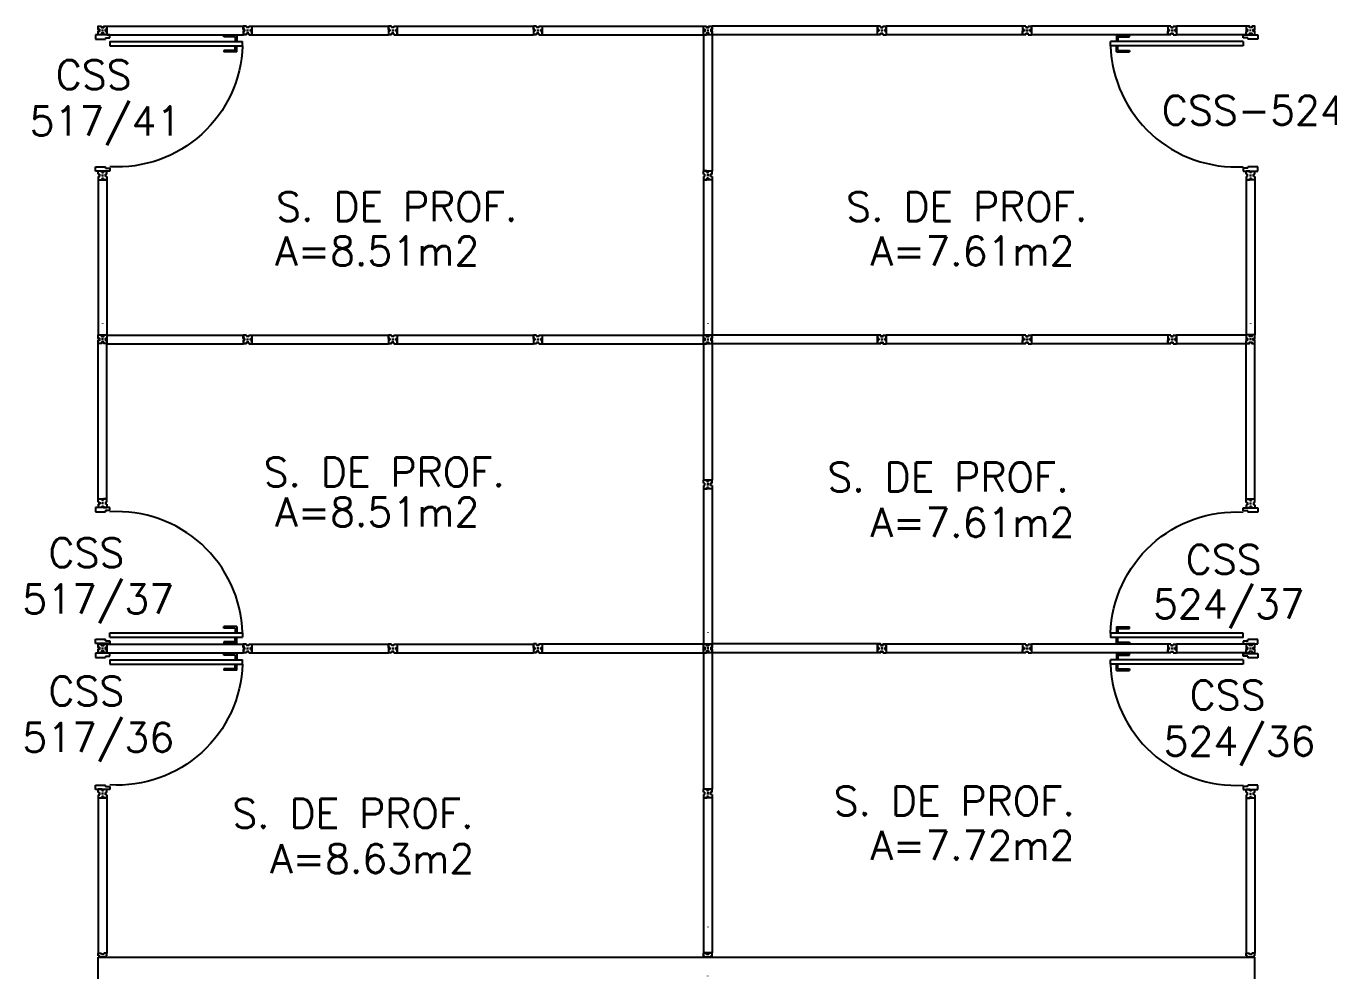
# Model space of a CAD drawing. Extents: x 0 to 244, y -71 to 76.
# Drawn here: x 47.57 to 56.55, y -19.81 to -13.26 of the extents above; entities that cross this region are included whole.
import ezdxf
from ezdxf.enums import TextEntityAlignment as Align

# ---------------------------------------------------------------- set-up
doc = ezdxf.new("R2010")
doc.units = 0
doc.header["$LTSCALE"] = 0.01
doc.header["$MEASUREMENT"] = 0
doc.layers.get('0').update_dxf_attribs({"linetype": 'CONTINUOUS'})
for name, color, linetype in [('ALV', 2, 'CONTINUOUS'), ('DIV', 2, 'CONTINUOUS'), ('TEXTO', 2, 'CONTINUOUS'), ('TEXTO-ENDEREÇO', 2, 'CONTINUOUS'), ('ÁREA', 2, 'CONTINUOUS')]:
    doc.layers.add(name, color=color, linetype=linetype)
doc.layers.get('0').freeze()
doc.styles.add('UNB-100', font='simplex.shx', dxfattribs={"height": 0.2})
doc.styles.add('UNB-100-1', font='simplex.shx', dxfattribs={"height": 0.2})

# ---------------------------------------------------------------- blocks, each defined once
blk = doc.blocks.new('DIVMT-SSN')
for p, q in [((-0.03, 0.008), (-0.03, 0.03)), ((-0.006, 0.03), (-0.03, 0.03)), ((-0.03, 0.008), (-0.02, 0.008)), ((-0.02, -0.008), (-0.02, 0.008)), ((-0.006, 0.0205), (-0.006, 0.03)), ((0.006, 0.0205), (-0.006, 0.0205)), ((-0.0051, 0), (0.0051, 0)), ((0.0051, 0), (-0.0051, 0)), ((0, 0.0051), (0, -0.0051)), ((0, -0.0051), (0, 0.0051)), ((0.006, 0.03), (0.03, 0.03)), ((0.006, 0.0205), (0.006, 0.03)), ((0.03, 0.008), (0.02, 0.008)), ((0.02, -0.008), (0.02, 0.008)), ((0.03, 0.008), (0.03, 0.03)), ((-0.03, -0.008), (-0.03, -0.03)), ((-0.03, -0.008), (-0.02, -0.008)), ((-0.03, -0.03), (-0.03, -0.97)), ((-0.03, -0.03), (-0.009, -0.03)), ((0.03, -0.03), (-0.03, -0.03)), ((-0.03, -0.03), (-0.006, -0.03)), ((-0.009, -0.03), (-0.027, -0.03)), ((-0.006, -0.0205), (-0.006, -0.03)), ((-0.006, -0.0205), (0.006, -0.0205)), ((-0.006, -0.0205), (-0.006, -0.03)), ((0.006, -0.0205), (-0.006, -0.0205)), ((0.005, -0.03), (-0.005, -0.03)), ((0.006, -0.0205), (0.006, -0.03)), ((0.006, -0.0205), (0.006, -0.03)), ((0.03, -0.03), (0.006, -0.03)), ((0.03, -0.008), (0.02, -0.008)), ((0.03, -0.008), (0.03, -0.03)), ((0.03, -0.03), (0.03, -0.97)), ((0.03, -0.97), (-0.03, -0.97)), ((-0.006, -0.9795), (-0.006, -0.97)), ((-0.006, -0.9795), (0.006, -0.9795)), ((0.005, -0.97), (-0.005, -0.97)), ((0.006, -0.9795), (0.006, -0.97)), ((0.0064, -1.0006), (-0.0062, -1.0006)), ((0, -0.9936), (0, -1.0073)), ((0, -1.0196), (0, -1.0208))]:
    blk.add_line(p, q)
blk = doc.blocks.new('PDV2D-SSN')
at = {"color": 2}
for p, q in [((-0.1485, 0.9247), (-0.1084, 0.9247)), ((-0.1485, 0.9247), (-0.1485, 0.8347)), ((-0.1385, 0.9147), (-0.1084, 0.9147)), ((-0.1385, 0.9147), (-0.1385, 0.8347)), ((-0.1063, 0.0505), (-0.1063, 0.9647)), ((-0.0763, 0.0505), (-0.0763, 0.9647)), ((-0.0338, 0.9247), (-0.0739, 0.9247)), ((-0.0438, 0.9147), (-0.0739, 0.9147)), ((-0.0438, 0.9147), (-0.0438, 0.8347)), ((-0.0338, 0.9247), (-0.0338, 0.8347)), ((-0.0438, 0.8347), (-0.034, 0.8347)), ((-0.0763, 0.0505), (-0.1063, 0.0505))]:
    blk.add_line(p, q, dxfattribs=at)
for p, q in [((-0.1063, 0.9647), (-0.0763, 0.9647)), ((-0.1385, 0.8347), (-0.1483, 0.8347)), ((-0.9502, 0.05), (-0.9702, 0.05)), ((-0.9702, 0.05), (-0.9702, 0.0347)), ((-0.9702, 0.035), (-0.9702, -0.035)), ((-0.9502, 0.0199), (-0.9502, 0.05)), ((-0.9502, 0.0199), (-0.9402, 0.0199)), ((-0.9402, -0.05), (-0.9402, 0.0199)), ((-0.051, 0.0199), (-0.061, 0.0199)), ((-0.061, -0.05), (-0.061, 0.0199)), ((-0.051, 0.05), (-0.031, 0.05)), ((-0.051, 0.0199), (-0.051, 0.05)), ((-0.031, 0.05), (-0.031, -0.05)), ((-0.9702, -0.035), (-0.9702, -0.05)), ((-0.9702, -0.05), (-0.9402, -0.05)), ((-0.031, -0.05), (-0.061, -0.05))]:
    blk.add_line(p, q)
at = {"color": 1}
blk.add_arc((-0.0763, 0.1001), 0.8651, 91.98804, 183.32145, dxfattribs=at)
blk = doc.blocks.new('MTT-SSN')
for p, q in [((-0.0051, 0), (0.0051, 0)), ((0, -0.0051), (0, 0.0051))]:
    blk.add_line(p, q)
blk.add_lwpolyline([(-0.008, 0.03), (-0.008, 0.02), (0.008, 0.02), (0.008, 0.03), (0.03, 0.03), (0.03, 0.006), (0.0205, 0.006), (0.0205, -0.006), (0.03, -0.006), (0.03, -0.03), (0.008, -0.03), (0.008, -0.02), (-0.008, -0.02), (-0.008, -0.03), (-0.03, -0.03), (-0.03, -0.006), (-0.0185, -0.006), (-0.0185, 0.006), (-0.03, 0.006), (-0.03, 0.03)], close=True)
blk = doc.blocks.new('DIV-SSN')
for p, q in [((-0.0051, 0), (0.0051, 0)), ((0, 0.0051), (0, -0.0051)), ((-0.03, -0.03), (-0.03, -0.97)), ((0.03, -0.03), (-0.03, -0.03)), ((-0.03, -0.03), (-0.009, -0.03)), ((-0.009, -0.03), (-0.027, -0.03)), ((-0.006, -0.0205), (0.006, -0.0205)), ((-0.006, -0.0205), (-0.006, -0.03)), ((-0.005, -0.0215), (0.005, -0.0215)), ((-0.005, -0.0215), (-0.005, -0.029)), ((0.005, -0.029), (-0.005, -0.029)), ((0.005, -0.03), (-0.005, -0.03)), ((0.005, -0.0215), (0.005, -0.029)), ((0.006, -0.0205), (0.006, -0.03)), ((0.03, -0.03), (0.03, -0.97)), ((0.03, -0.97), (-0.03, -0.97)), ((-0.006, -0.9795), (-0.006, -0.97)), ((-0.006, -0.9795), (0.006, -0.9795)), ((0.005, -0.97), (-0.005, -0.97)), ((0.006, -0.9795), (0.006, -0.97)), ((0.0072, -0.9994), (-0.0066, -0.9994)), ((0, -0.9914), (0, -1.0058))]:
    blk.add_line(p, q)
blk = doc.blocks.new('MTINI-SSN')
for p, q in [((-0.03, 0.008), (-0.03, 0.028)), ((-0.03, 0.028), (-0.008, 0.028)), ((-0.03, 0.008), (-0.02, 0.008)), ((-0.02, 0), (-0.02, 0.008)), ((-0.0009, 0), (-0.02, 0)), ((-0.008, 0.0185), (-0.008, 0.028)), ((0.008, 0.0185), (-0.008, 0.0185)), ((0.0051, 0), (-0.0051, 0)), ((0.02, 0), (-0.0009, 0)), ((0, -0.0051), (0, 0.0051)), ((0.008, 0.0185), (0.008, 0.028)), ((0.03, 0.028), (0.008, 0.028)), ((0.03, 0.008), (0.02, 0.008)), ((0.02, 0), (0.02, 0.008)), ((0.03, 0.008), (0.03, 0.028))]:
    blk.add_line(p, q)

msp = doc.modelspace()

# ---------------------------------------------------------------- linework, layer by layer
at = {"layer": 'ALV'}
for p, q in [((48.0723, -19.6775), (56.0436, -19.6775)), ((48.0723, -19.8275), (48.0723, -19.6775)), ((56.0436, -19.8275), (56.0436, -19.6775))]:
    msp.add_line(p, q, dxfattribs=at)
at = {"layer": 'DIV'}
for p, q in [((51.0716, -13.2807), (51.0716, -13.2567)), ((51.0936, -13.2567), (51.0716, -13.2567)), ((51.0811, -13.2807), (51.0716, -13.2807)), ((51.0811, -13.2807), (51.0811, -13.2927)), ((51.0936, -13.2567), (51.0936, -13.2667)), ((51.1096, -13.2667), (51.0936, -13.2667)), ((51.0965, -13.2867), (51.1067, -13.2867)), ((51.1067, -13.2867), (51.0965, -13.2867)), ((51.1016, -13.2918), (51.1016, -13.2816)), ((51.1016, -13.2816), (51.1016, -13.2918)), ((51.1096, -13.2567), (51.1316, -13.2567)), ((51.1096, -13.2567), (51.1096, -13.2667)), ((51.1221, -13.2807), (51.1316, -13.2807)), ((51.1221, -13.2927), (51.1221, -13.2807)), ((51.1221, -13.2807), (51.1316, -13.2807)), ((51.1221, -13.2807), (51.1221, -13.2927)), ((51.1316, -13.2567), (51.1316, -13.3167)), ((51.1316, -13.2567), (51.1316, -13.2807)), ((51.1316, -13.2567), (52.2419, -13.2567)), ((51.1316, -13.2817), (51.1316, -13.2917)), ((52.2419, -13.2567), (52.2419, -13.3167)), ((52.2514, -13.2807), (52.2419, -13.2807)), ((52.2419, -13.2817), (52.2419, -13.2917)), ((52.2514, -13.2927), (52.2514, -13.2807)), ((52.2534, -13.2867), (52.2522, -13.2867)), ((52.2656, -13.2867), (52.2793, -13.2867)), ((52.2794, -13.2867), (52.2657, -13.2867)), ((52.2724, -13.2931), (52.2724, -13.2805)), ((52.2726, -13.2804), (52.2726, -13.2929)), ((52.2916, -13.2867), (52.2927, -13.2867)), ((52.2935, -13.2807), (52.2935, -13.2927)), ((52.2935, -13.2807), (52.303, -13.2807)), ((52.303, -13.3167), (52.303, -13.2567)), ((53.4423, -13.2567), (52.303, -13.2567)), ((52.303, -13.2917), (52.303, -13.2817)), ((53.4643, -13.2567), (53.4423, -13.2567)), ((53.4423, -13.2567), (53.4423, -13.2777)), ((53.4423, -13.3167), (53.4423, -13.2567)), ((53.4423, -13.2567), (53.4423, -13.2807)), ((53.4423, -13.2777), (53.4423, -13.2597)), ((53.4518, -13.2807), (53.4423, -13.2807)), ((53.4518, -13.2807), (53.4423, -13.2807)), ((53.4423, -13.2917), (53.4423, -13.2817)), ((53.4518, -13.2807), (53.4518, -13.2927)), ((53.4518, -13.2927), (53.4518, -13.2807)), ((53.4643, -13.2567), (53.4643, -13.2667)), ((53.4643, -13.2667), (53.4803, -13.2667)), ((53.4774, -13.2867), (53.4672, -13.2867)), ((53.4672, -13.2867), (53.4774, -13.2867)), ((53.4723, -13.2816), (53.4723, -13.2918)), ((53.4723, -13.2918), (53.4723, -13.2816)), ((53.4803, -13.2567), (53.5023, -13.2567)), ((53.4803, -13.2567), (53.4803, -13.2667)), ((53.4928, -13.2807), (53.5023, -13.2807)), ((53.4928, -13.2927), (53.4928, -13.2807)), ((53.5023, -13.2807), (53.5023, -13.2567)), ((55.4809, -13.2867), (55.4665, -13.2867)), ((55.4729, -13.2796), (55.4729, -13.2933)), ((55.4928, -13.2807), (55.5023, -13.2807)), ((55.4928, -13.2927), (55.4928, -13.2807)), ((55.9836, -13.2567), (55.5023, -13.2567)), ((55.5023, -13.2567), (55.5023, -13.3167)), ((55.5023, -13.2817), (55.5023, -13.2917)), ((55.9836, -13.2567), (55.9836, -13.3167)), ((55.9931, -13.2807), (55.9836, -13.2807)), ((55.9836, -13.2817), (55.9836, -13.2917)), ((55.9921, -13.2817), (55.9846, -13.2817)), ((55.9846, -13.2817), (55.9846, -13.2917)), ((55.9921, -13.2917), (55.9921, -13.2817)), ((55.9931, -13.2927), (55.9931, -13.2807)), ((56.0187, -13.2867), (56.0085, -13.2867)), ((56.0136, -13.2918), (56.0136, -13.2816)), ((51.0716, -13.2927), (51.0716, -13.3167)), ((51.0811, -13.2927), (51.0716, -13.2927)), ((51.0936, -13.3167), (51.0716, -13.3167)), ((51.0936, -13.3167), (51.0936, -13.3067)), ((51.1096, -13.3067), (51.0936, -13.3067)), ((51.1096, -13.3167), (51.1096, -13.3067)), ((51.1096, -13.3167), (51.1316, -13.3167)), ((51.1221, -13.2927), (51.1316, -13.2927)), ((51.1221, -13.2927), (51.1316, -13.2927)), ((51.1316, -13.3167), (51.1316, -13.2927)), ((51.1316, -13.3167), (51.1316, -13.2957)), ((51.1316, -13.2957), (51.1316, -13.3137)), ((51.1316, -13.3167), (52.2419, -13.3167)), ((52.2514, -13.2927), (52.2419, -13.2927)), ((52.2935, -13.2927), (52.303, -13.2927)), ((53.4423, -13.3167), (52.303, -13.3167)), ((53.4518, -13.2927), (53.4423, -13.2927)), ((53.4423, -13.3167), (53.4423, -13.2927)), ((53.4518, -13.2927), (53.4423, -13.2927)), ((53.4643, -13.3167), (53.4423, -13.3167)), ((53.4643, -13.3167), (53.4643, -13.3067)), ((53.4643, -13.3067), (53.4803, -13.3067)), ((53.4803, -13.3167), (53.4803, -13.3067)), ((53.4803, -13.3167), (53.5023, -13.3167)), ((53.4928, -13.2927), (53.5023, -13.2927)), ((53.5023, -13.2927), (53.5023, -13.3167)), ((55.4928, -13.2927), (55.5023, -13.2927)), ((55.9836, -13.3167), (55.5023, -13.3167)), ((55.9931, -13.2927), (55.9836, -13.2927)), ((55.9836, -13.2957), (55.9836, -13.3137)), ((55.9836, -13.3167), (55.9836, -13.2957)), ((55.9921, -13.2917), (55.9846, -13.2917)), ((48.0722, -14.2785), (48.0722, -14.2565)), ((48.0962, -14.2565), (48.0722, -14.2565)), ((48.0962, -14.266), (48.0962, -14.2565)), ((48.0962, -14.266), (48.1082, -14.266)), ((48.1082, -14.266), (48.1082, -14.2565)), ((48.1082, -14.2565), (48.1322, -14.2565)), ((48.1322, -14.2785), (48.1322, -14.2565)), ((52.2424, -14.2781), (52.2424, -14.2561)), ((52.2664, -14.2561), (52.2424, -14.2561)), ((52.2664, -14.2656), (52.2664, -14.2561)), ((52.2784, -14.2656), (52.2664, -14.2656)), ((52.2784, -14.2561), (52.3024, -14.2561)), ((52.2784, -14.2656), (52.2784, -14.2561)), ((52.3024, -14.2781), (52.3024, -14.2561)), ((55.9836, -14.2785), (55.9836, -14.2565)), ((56.0076, -14.2565), (55.9836, -14.2565)), ((56.0076, -14.266), (56.0076, -14.2565)), ((56.0196, -14.266), (56.0076, -14.266)), ((56.0196, -14.2565), (56.0436, -14.2565)), ((56.0196, -14.266), (56.0196, -14.2565)), ((56.0436, -14.2785), (56.0436, -14.2565)), ((48.0722, -14.2785), (48.0822, -14.2785)), ((48.0722, -14.2945), (48.0822, -14.2945)), ((48.0722, -14.2945), (48.0722, -14.3165)), ((48.0722, -14.3165), (48.0962, -14.3165)), ((48.0722, -14.3165), (48.1322, -14.3165)), ((48.0722, -14.3165), (48.0722, -15.3859)), ((48.0822, -14.2945), (48.0822, -14.2785)), ((48.0962, -14.307), (48.1082, -14.307)), ((48.0962, -14.307), (48.0962, -14.3165)), ((48.1082, -14.307), (48.0962, -14.307)), ((48.0962, -14.307), (48.0962, -14.3165)), ((48.0971, -14.2865), (48.1073, -14.2865)), ((48.1073, -14.2865), (48.0971, -14.2865)), ((48.0972, -14.3165), (48.1072, -14.3165)), ((48.1022, -14.2916), (48.1022, -14.2814)), ((48.1022, -14.2814), (48.1022, -14.2916)), ((48.1082, -14.307), (48.1082, -14.3165)), ((48.1082, -14.307), (48.1082, -14.3165)), ((48.1322, -14.3165), (48.1082, -14.3165)), ((48.1112, -14.3165), (48.1292, -14.3165)), ((48.1322, -14.3165), (48.1112, -14.3165)), ((48.1222, -14.2945), (48.1222, -14.2785)), ((48.1322, -14.2785), (48.1222, -14.2785)), ((48.1322, -14.2945), (48.1222, -14.2945)), ((48.1322, -14.2945), (48.1322, -14.3165)), ((48.1322, -14.3165), (48.1322, -15.3859)), ((52.2424, -14.2781), (52.2524, -14.2781)), ((52.2424, -14.2941), (52.2424, -14.3161)), ((52.2424, -14.2941), (52.2524, -14.2941)), ((52.2424, -14.3161), (52.2634, -14.3161)), ((52.3024, -14.3161), (52.2424, -14.3161)), ((52.2424, -14.3161), (52.2664, -14.3161)), ((52.2424, -14.3161), (52.2424, -15.3874)), ((52.2634, -14.3161), (52.2454, -14.3161)), ((52.2524, -14.2941), (52.2524, -14.2781)), ((52.2664, -14.3066), (52.2664, -14.3161)), ((52.2664, -14.3066), (52.2784, -14.3066)), ((52.2664, -14.3066), (52.2664, -14.3161)), ((52.2784, -14.3066), (52.2664, -14.3066)), ((52.2673, -14.2861), (52.2775, -14.2861)), ((52.2775, -14.2861), (52.2673, -14.2861)), ((52.2774, -14.3161), (52.2674, -14.3161)), ((52.2724, -14.281), (52.2724, -14.2912)), ((52.2724, -14.2912), (52.2724, -14.281)), ((52.2784, -14.3066), (52.2784, -14.3161)), ((52.2784, -14.3066), (52.2784, -14.3161)), ((52.3024, -14.3161), (52.2784, -14.3161)), ((52.3024, -14.2781), (52.2924, -14.2781)), ((52.2924, -14.2941), (52.2924, -14.2781)), ((52.3024, -14.2941), (52.2924, -14.2941)), ((52.3024, -14.2941), (52.3024, -14.3161)), ((52.3024, -14.3161), (52.3024, -15.3874)), ((55.9836, -14.2785), (55.9936, -14.2785)), ((55.9836, -14.2945), (55.9836, -14.3165)), ((55.9836, -14.2945), (55.9936, -14.2945)), ((55.9836, -14.3165), (56.0046, -14.3165)), ((56.0436, -14.3165), (55.9836, -14.3165)), ((55.9836, -14.3165), (56.0076, -14.3165)), ((55.9836, -14.3165), (55.9836, -15.3859)), ((56.0046, -14.3165), (55.9866, -14.3165)), ((55.9936, -14.2945), (55.9936, -14.2785)), ((56.0076, -14.307), (56.0076, -14.3165)), ((56.0076, -14.307), (56.0196, -14.307)), ((56.0076, -14.307), (56.0076, -14.3165)), ((56.0196, -14.307), (56.0076, -14.307)), ((56.0085, -14.2865), (56.0187, -14.2865)), ((56.0187, -14.2865), (56.0085, -14.2865)), ((56.0186, -14.3165), (56.0086, -14.3165)), ((56.0136, -14.2814), (56.0136, -14.2916)), ((56.0136, -14.2916), (56.0136, -14.2814)), ((56.0196, -14.307), (56.0196, -14.3165)), ((56.0196, -14.307), (56.0196, -14.3165)), ((56.0436, -14.3165), (56.0196, -14.3165)), ((56.0436, -14.2785), (56.0336, -14.2785)), ((56.0336, -14.2945), (56.0336, -14.2785)), ((56.0436, -14.2945), (56.0336, -14.2945)), ((56.0436, -14.2945), (56.0436, -14.3165)), ((56.0436, -14.3165), (56.0436, -15.3859)), ((48.1022, -15.3062), (48.1022, -15.3073)), ((52.2724, -15.3058), (52.2724, -15.3069)), ((56.0136, -15.3062), (56.0136, -15.3073)), ((48.0722, -15.3859), (48.1322, -15.3859)), ((48.0959, -15.4166), (48.1085, -15.4166)), ((48.0959, -15.4169), (48.1085, -15.4169)), ((48.0962, -15.3954), (48.0962, -15.3859)), ((48.1082, -15.3954), (48.0962, -15.3954)), ((48.0972, -15.3859), (48.1072, -15.3859)), ((48.1022, -15.4095), (48.1022, -15.4233)), ((48.1022, -15.424), (48.1022, -15.4102)), ((48.1082, -15.3954), (48.1082, -15.3859)), ((51.0716, -15.412), (51.0716, -15.388)), ((51.0936, -15.388), (51.0716, -15.388)), ((51.0811, -15.412), (51.0716, -15.412)), ((51.0716, -15.424), (51.0716, -15.448)), ((51.0811, -15.424), (51.0716, -15.424)), ((51.0811, -15.412), (51.0811, -15.424)), ((51.0936, -15.388), (51.0936, -15.398)), ((51.1096, -15.398), (51.0936, -15.398)), ((51.0936, -15.448), (51.0936, -15.438)), ((51.1096, -15.438), (51.0936, -15.438)), ((51.0965, -15.418), (51.1067, -15.418)), ((51.1067, -15.418), (51.0965, -15.418)), ((51.1016, -15.4231), (51.1016, -15.4129)), ((51.1016, -15.4129), (51.1016, -15.4231)), ((51.1096, -15.388), (51.1316, -15.388)), ((51.1096, -15.388), (51.1096, -15.398)), ((51.1096, -15.448), (51.1096, -15.438)), ((51.1221, -15.412), (51.1316, -15.412)), ((51.1221, -15.424), (51.1221, -15.412)), ((51.1221, -15.412), (51.1316, -15.412)), ((51.1221, -15.412), (51.1221, -15.424)), ((51.1221, -15.424), (51.1316, -15.424)), ((51.1221, -15.424), (51.1316, -15.424)), ((51.1316, -15.388), (51.1316, -15.448)), ((51.1316, -15.388), (51.1316, -15.412)), ((51.1316, -15.388), (52.2419, -15.388)), ((51.1316, -15.413), (51.1316, -15.423)), ((51.1316, -15.448), (51.1316, -15.424)), ((51.1316, -15.448), (51.1316, -15.427)), ((51.1316, -15.427), (51.1316, -15.445)), ((52.2419, -15.388), (52.2419, -15.448)), ((52.2419, -15.388), (52.2419, -15.448)), ((52.2514, -15.412), (52.2419, -15.412)), ((52.2514, -15.412), (52.2419, -15.412)), ((52.2419, -15.413), (52.2419, -15.423)), ((52.2419, -15.413), (52.2419, -15.423)), ((52.2514, -15.424), (52.2419, -15.424)), ((52.2514, -15.424), (52.2419, -15.424)), ((52.3024, -15.3874), (52.2424, -15.3874)), ((52.2514, -15.424), (52.2514, -15.412)), ((52.2514, -15.424), (52.2514, -15.412)), ((52.2534, -15.418), (52.2522, -15.418)), ((52.2534, -15.418), (52.2522, -15.418)), ((52.2656, -15.418), (52.2793, -15.418)), ((52.2656, -15.418), (52.2793, -15.418)), ((52.2794, -15.418), (52.2657, -15.418)), ((52.2794, -15.418), (52.2657, -15.418)), ((52.2787, -15.4181), (52.2662, -15.4181)), ((52.2664, -15.3969), (52.2664, -15.3874)), ((52.2664, -15.3969), (52.2784, -15.3969)), ((52.2774, -15.3874), (52.2674, -15.3874)), ((52.2724, -15.411), (52.2724, -15.4248)), ((52.2724, -15.4244), (52.2724, -15.4118)), ((52.2724, -15.4244), (52.2724, -15.4118)), ((52.2726, -15.4117), (52.2726, -15.4242)), ((52.2726, -15.4117), (52.2726, -15.4242)), ((52.2784, -15.3969), (52.2784, -15.3874)), ((52.2916, -15.418), (52.2927, -15.418)), ((52.2916, -15.418), (52.2927, -15.418)), ((52.2935, -15.412), (52.303, -15.412)), ((52.2935, -15.412), (52.2935, -15.424)), ((52.2935, -15.412), (52.303, -15.412)), ((52.2935, -15.412), (52.2935, -15.424)), ((52.2935, -15.424), (52.303, -15.424)), ((52.2935, -15.424), (52.303, -15.424)), ((53.4423, -15.388), (52.303, -15.388)), ((52.303, -15.448), (52.303, -15.388)), ((52.303, -15.448), (52.303, -15.388)), ((52.303, -15.423), (52.303, -15.413)), ((52.303, -15.423), (52.303, -15.413)), ((53.4643, -15.388), (53.4423, -15.388)), ((53.4423, -15.388), (53.4423, -15.409)), ((53.4423, -15.448), (53.4423, -15.388)), ((53.4423, -15.388), (53.4423, -15.412)), ((53.4423, -15.409), (53.4423, -15.391)), ((53.4518, -15.412), (53.4423, -15.412)), ((53.4518, -15.412), (53.4423, -15.412)), ((53.4423, -15.423), (53.4423, -15.413)), ((53.4518, -15.424), (53.4423, -15.424)), ((53.4423, -15.448), (53.4423, -15.424)), ((53.4518, -15.424), (53.4423, -15.424)), ((53.4649, -15.3875), (53.4429, -15.3875)), ((53.4429, -15.3875), (53.4429, -15.4475)), ((53.4429, -15.3875), (53.4429, -15.4115)), ((53.4524, -15.4115), (53.4429, -15.4115)), ((53.4524, -15.4115), (53.4429, -15.4115)), ((53.4429, -15.4125), (53.4429, -15.4225)), ((53.4524, -15.4235), (53.4429, -15.4235)), ((53.4429, -15.4475), (53.4429, -15.4235)), ((53.4524, -15.4235), (53.4429, -15.4235)), ((53.4429, -15.4475), (53.4429, -15.4265)), ((53.4429, -15.4265), (53.4429, -15.4445)), ((53.4518, -15.412), (53.4518, -15.424)), ((53.4518, -15.424), (53.4518, -15.412)), ((53.4524, -15.4235), (53.4524, -15.4115)), ((53.4524, -15.4115), (53.4524, -15.4235)), ((53.4643, -15.388), (53.4643, -15.398)), ((53.4643, -15.398), (53.4803, -15.398)), ((53.4643, -15.448), (53.4643, -15.438)), ((53.4643, -15.438), (53.4803, -15.438)), ((53.4649, -15.3875), (53.4649, -15.3975)), ((53.4649, -15.3975), (53.4809, -15.3975)), ((53.4649, -15.4375), (53.4809, -15.4375)), ((53.4649, -15.4475), (53.4649, -15.4375)), ((53.4774, -15.418), (53.4672, -15.418)), ((53.4672, -15.418), (53.4774, -15.418)), ((53.478, -15.4175), (53.4678, -15.4175)), ((53.4678, -15.4175), (53.478, -15.4175)), ((53.4723, -15.4129), (53.4723, -15.4231)), ((53.4723, -15.4231), (53.4723, -15.4129)), ((53.4729, -15.4226), (53.4729, -15.4124)), ((53.4729, -15.4124), (53.4729, -15.4226)), ((53.4803, -15.388), (53.5023, -15.388)), ((53.4803, -15.388), (53.4803, -15.398)), ((53.4803, -15.448), (53.4803, -15.438)), ((53.4809, -15.3875), (53.5029, -15.3875)), ((53.4809, -15.3875), (53.4809, -15.3975)), ((53.4809, -15.4475), (53.4809, -15.4375)), ((53.4928, -15.412), (53.5023, -15.412)), ((53.4928, -15.424), (53.4928, -15.412)), ((53.4928, -15.424), (53.5023, -15.424)), ((53.4934, -15.4115), (53.5029, -15.4115)), ((53.4934, -15.4115), (53.4934, -15.4235)), ((53.4934, -15.4235), (53.5029, -15.4235)), ((53.5023, -15.412), (53.5023, -15.388)), ((53.5023, -15.424), (53.5023, -15.448)), ((53.5029, -15.4115), (53.5029, -15.3875)), ((53.5029, -15.4235), (53.5029, -15.4475)), ((55.4809, -15.4175), (55.4665, -15.4175)), ((55.4729, -15.4103), (55.4729, -15.424)), ((55.4928, -15.4115), (55.5023, -15.4115)), ((55.4928, -15.4235), (55.4928, -15.4115)), ((55.4928, -15.4235), (55.5023, -15.4235)), ((55.9836, -15.3875), (55.5023, -15.3875)), ((55.5023, -15.3875), (55.5023, -15.4475)), ((55.5023, -15.4125), (55.5023, -15.4225)), ((56.0436, -15.3859), (55.9836, -15.3859)), ((55.9836, -15.3875), (55.9836, -15.4475)), ((55.9931, -15.4115), (55.9836, -15.4115)), ((55.9836, -15.4125), (55.9836, -15.4225)), ((55.9931, -15.4235), (55.9836, -15.4235)), ((55.9836, -15.4265), (55.9836, -15.4445)), ((55.9836, -15.4475), (55.9836, -15.4265)), ((55.9921, -15.4125), (55.9846, -15.4125)), ((55.9846, -15.4125), (55.9846, -15.4225)), ((55.9921, -15.4225), (55.9846, -15.4225)), ((55.9921, -15.4225), (55.9921, -15.4125)), ((55.9931, -15.4235), (55.9931, -15.4115)), ((56.02, -15.4166), (56.0074, -15.4166)), ((56.02, -15.4169), (56.0074, -15.4169)), ((56.0076, -15.3954), (56.0076, -15.3859)), ((56.0076, -15.3954), (56.0196, -15.3954)), ((56.0187, -15.4175), (56.0085, -15.4175)), ((56.0186, -15.3859), (56.0086, -15.3859)), ((56.0136, -15.4095), (56.0136, -15.4233)), ((56.0136, -15.424), (56.0136, -15.4102)), ((56.0136, -15.4226), (56.0136, -15.4124)), ((56.0196, -15.3954), (56.0196, -15.3859)), ((48.0722, -16.5169), (48.0722, -15.4475)), ((48.1322, -16.5169), (48.1322, -15.4475)), ((51.0936, -15.448), (51.0716, -15.448)), ((51.1096, -15.448), (51.1316, -15.448)), ((51.1316, -15.448), (52.2419, -15.448)), ((53.4423, -15.448), (52.303, -15.448)), ((53.4643, -15.448), (53.4423, -15.448)), ((53.4649, -15.4475), (53.4429, -15.4475)), ((53.4803, -15.448), (53.5023, -15.448)), ((53.4809, -15.4475), (53.5029, -15.4475)), ((55.9836, -15.4475), (55.5023, -15.4475)), ((55.9836, -16.5194), (55.9836, -15.45)), ((56.0436, -16.5194), (56.0436, -15.45)), ((52.2424, -16.4094), (52.2424, -16.3874)), ((52.2664, -16.3874), (52.2424, -16.3874)), ((52.2424, -16.4094), (52.2524, -16.4094)), ((52.2424, -16.4254), (52.2424, -16.4474)), ((52.2424, -16.4254), (52.2524, -16.4254)), ((52.2524, -16.4254), (52.2524, -16.4094)), ((52.2664, -16.3969), (52.2664, -16.3874)), ((52.2784, -16.3969), (52.2664, -16.3969)), ((52.2673, -16.4174), (52.2775, -16.4174)), ((52.2775, -16.4174), (52.2673, -16.4174)), ((52.2724, -16.4123), (52.2724, -16.4225)), ((52.2724, -16.4225), (52.2724, -16.4123)), ((52.2784, -16.3874), (52.3024, -16.3874)), ((52.2784, -16.3969), (52.2784, -16.3874)), ((52.3024, -16.4094), (52.2924, -16.4094)), ((52.2924, -16.4254), (52.2924, -16.4094)), ((52.3024, -16.4254), (52.2924, -16.4254)), ((52.3024, -16.4094), (52.3024, -16.3874)), ((52.3024, -16.4254), (52.3024, -16.4474)), ((48.0722, -16.5169), (48.1322, -16.5169)), ((48.0722, -16.5389), (48.0722, -16.5169)), ((48.0722, -16.5169), (48.0962, -16.5169)), ((48.0962, -16.5264), (48.0962, -16.5169)), ((48.0962, -16.5264), (48.0962, -16.5169)), ((48.0972, -16.5169), (48.1072, -16.5169)), ((48.1082, -16.5264), (48.1082, -16.5169)), ((48.1322, -16.5169), (48.1082, -16.5169)), ((48.1082, -16.5264), (48.1082, -16.5169)), ((48.1322, -16.5169), (48.1112, -16.5169)), ((48.1112, -16.5169), (48.1292, -16.5169)), ((48.1322, -16.5389), (48.1322, -16.5169)), ((52.2424, -16.4474), (52.2424, -17.5187)), ((52.2424, -16.4474), (52.2634, -16.4474)), ((52.3024, -16.4474), (52.2424, -16.4474)), ((52.2424, -16.4474), (52.2664, -16.4474)), ((52.2634, -16.4474), (52.2454, -16.4474)), ((52.2664, -16.4379), (52.2664, -16.4474)), ((52.2664, -16.4379), (52.2784, -16.4379)), ((52.2664, -16.4379), (52.2664, -16.4474)), ((52.2784, -16.4379), (52.2664, -16.4379)), ((52.2774, -16.4474), (52.2674, -16.4474)), ((52.2784, -16.4379), (52.2784, -16.4474)), ((52.2784, -16.4379), (52.2784, -16.4474)), ((52.3024, -16.4474), (52.2784, -16.4474)), ((52.3024, -16.4474), (52.3024, -17.5187)), ((55.9836, -16.5194), (56.0076, -16.5194)), ((55.9836, -16.5414), (55.9836, -16.5194)), ((56.0436, -16.5194), (55.9836, -16.5194)), ((55.9836, -16.5194), (56.0046, -16.5194)), ((56.0046, -16.5194), (55.9866, -16.5194)), ((56.0076, -16.5289), (56.0076, -16.5194)), ((56.0076, -16.5289), (56.0076, -16.5194)), ((56.0186, -16.5194), (56.0086, -16.5194)), ((56.0196, -16.5289), (56.0196, -16.5194)), ((56.0436, -16.5194), (56.0196, -16.5194)), ((56.0196, -16.5289), (56.0196, -16.5194)), ((56.0436, -16.5414), (56.0436, -16.5194)), ((48.0722, -16.5389), (48.0822, -16.5389)), ((48.0722, -16.5549), (48.0722, -16.5769)), ((48.0722, -16.5549), (48.0822, -16.5549)), ((48.0962, -16.5769), (48.0722, -16.5769)), ((48.0822, -16.5389), (48.0822, -16.5549)), ((48.1082, -16.5264), (48.0962, -16.5264)), ((48.0962, -16.5264), (48.1082, -16.5264)), ((48.0962, -16.5674), (48.0962, -16.5769)), ((48.0962, -16.5674), (48.1082, -16.5674)), ((48.1073, -16.5469), (48.0971, -16.5469)), ((48.0971, -16.5469), (48.1073, -16.5469)), ((48.1022, -16.552), (48.1022, -16.5418)), ((48.1022, -16.5418), (48.1022, -16.552)), ((48.1082, -16.5674), (48.1082, -16.5769)), ((48.1082, -16.5769), (48.1322, -16.5769)), ((48.1222, -16.5389), (48.1222, -16.5549)), ((48.1322, -16.5389), (48.1222, -16.5389)), ((48.1322, -16.5549), (48.1222, -16.5549)), ((48.1322, -16.5549), (48.1322, -16.5769)), ((55.9836, -16.5414), (55.9936, -16.5414)), ((55.9836, -16.5574), (55.9936, -16.5574)), ((55.9836, -16.5574), (55.9836, -16.5794)), ((56.0076, -16.5794), (55.9836, -16.5794)), ((55.9936, -16.5414), (55.9936, -16.5574)), ((56.0196, -16.5289), (56.0076, -16.5289)), ((56.0076, -16.5289), (56.0196, -16.5289)), ((56.0196, -16.5699), (56.0076, -16.5699)), ((56.0076, -16.5699), (56.0076, -16.5794)), ((56.0187, -16.5494), (56.0085, -16.5494)), ((56.0085, -16.5494), (56.0187, -16.5494)), ((56.0136, -16.5443), (56.0136, -16.5545)), ((56.0136, -16.5545), (56.0136, -16.5443)), ((56.0196, -16.5699), (56.0196, -16.5794)), ((56.0196, -16.5794), (56.0436, -16.5794)), ((56.0336, -16.5414), (56.0336, -16.5574)), ((56.0436, -16.5414), (56.0336, -16.5414)), ((56.0436, -16.5574), (56.0336, -16.5574)), ((56.0436, -16.5574), (56.0436, -16.5794)), ((52.2724, -17.4371), (52.2724, -17.4382)), ((48.0722, -17.5176), (48.1322, -17.5176)), ((48.0959, -17.5482), (48.1085, -17.5482)), ((48.0959, -17.5486), (48.1085, -17.5486)), ((48.0962, -17.5271), (48.0962, -17.5176)), ((48.1082, -17.5271), (48.0962, -17.5271)), ((48.0972, -17.5176), (48.1072, -17.5176)), ((48.1022, -17.5412), (48.1022, -17.5549)), ((48.1022, -17.5556), (48.1022, -17.5419)), ((48.1082, -17.5271), (48.1082, -17.5176)), ((51.0716, -17.5418), (51.0716, -17.5178)), ((51.0936, -17.5178), (51.0716, -17.5178)), ((51.0811, -17.5418), (51.0716, -17.5418)), ((51.0716, -17.5538), (51.0716, -17.5778)), ((51.0811, -17.5538), (51.0716, -17.5538)), ((51.0936, -17.5778), (51.0716, -17.5778)), ((51.0811, -17.5418), (51.0811, -17.5538)), ((51.0936, -17.5178), (51.0936, -17.5278)), ((51.1096, -17.5278), (51.0936, -17.5278)), ((51.0936, -17.5778), (51.0936, -17.5678)), ((51.1096, -17.5678), (51.0936, -17.5678)), ((51.0965, -17.5478), (51.1067, -17.5478)), ((51.1067, -17.5478), (51.0965, -17.5478)), ((51.1016, -17.5529), (51.1016, -17.5427)), ((51.1016, -17.5427), (51.1016, -17.5529)), ((51.1096, -17.5178), (51.1316, -17.5178)), ((51.1096, -17.5178), (51.1096, -17.5278)), ((51.1096, -17.5778), (51.1096, -17.5678)), ((51.1096, -17.5778), (51.1316, -17.5778)), ((51.1221, -17.5418), (51.1316, -17.5418)), ((51.1221, -17.5538), (51.1221, -17.5418)), ((51.1221, -17.5418), (51.1316, -17.5418)), ((51.1221, -17.5418), (51.1221, -17.5538)), ((51.1221, -17.5538), (51.1316, -17.5538)), ((51.1221, -17.5538), (51.1316, -17.5538)), ((51.1316, -17.5178), (51.1316, -17.5778)), ((51.1316, -17.5178), (51.1316, -17.5418)), ((51.1316, -17.5178), (52.2419, -17.5178)), ((51.1316, -17.5428), (51.1316, -17.5528)), ((51.1316, -17.5778), (51.1316, -17.5538)), ((51.1316, -17.5778), (51.1316, -17.5568)), ((51.1316, -17.5568), (51.1316, -17.5748)), ((51.1316, -17.5778), (52.2419, -17.5778)), ((52.2419, -17.5178), (52.2419, -17.5778)), ((52.2419, -17.5193), (52.2419, -17.5793)), ((52.2419, -17.5193), (52.2419, -17.5793)), ((52.2514, -17.5418), (52.2419, -17.5418)), ((52.2419, -17.5428), (52.2419, -17.5528)), ((52.2514, -17.5433), (52.2419, -17.5433)), ((52.2514, -17.5433), (52.2419, -17.5433)), ((52.2419, -17.5443), (52.2419, -17.5543)), ((52.2419, -17.5443), (52.2419, -17.5543)), ((52.2514, -17.5538), (52.2419, -17.5538)), ((52.2514, -17.5553), (52.2419, -17.5553)), ((52.2514, -17.5553), (52.2419, -17.5553)), ((52.3024, -17.5187), (52.2424, -17.5187)), ((52.2514, -17.5538), (52.2514, -17.5418)), ((52.2514, -17.5553), (52.2514, -17.5433)), ((52.2514, -17.5553), (52.2514, -17.5433)), ((52.2534, -17.5478), (52.2522, -17.5478)), ((52.2534, -17.5493), (52.2522, -17.5493)), ((52.2534, -17.5493), (52.2522, -17.5493)), ((52.2656, -17.5478), (52.2793, -17.5478)), ((52.2656, -17.5493), (52.2793, -17.5493)), ((52.2656, -17.5493), (52.2793, -17.5493)), ((52.2794, -17.5478), (52.2657, -17.5478)), ((52.2794, -17.5493), (52.2657, -17.5493)), ((52.2794, -17.5493), (52.2657, -17.5493)), ((52.2787, -17.5494), (52.2662, -17.5494)), ((52.2664, -17.5282), (52.2664, -17.5187)), ((52.2664, -17.5282), (52.2784, -17.5282)), ((52.2774, -17.5187), (52.2674, -17.5187)), ((52.2724, -17.5542), (52.2724, -17.5416)), ((52.2724, -17.5423), (52.2724, -17.5561)), ((52.2724, -17.5557), (52.2724, -17.5431)), ((52.2724, -17.5557), (52.2724, -17.5431)), ((52.2726, -17.5414), (52.2726, -17.554)), ((52.2726, -17.543), (52.2726, -17.5555)), ((52.2726, -17.543), (52.2726, -17.5555)), ((52.2784, -17.5282), (52.2784, -17.5187)), ((52.2916, -17.5478), (52.2927, -17.5478)), ((52.2916, -17.5493), (52.2927, -17.5493)), ((52.2916, -17.5493), (52.2927, -17.5493)), ((52.2935, -17.5418), (52.303, -17.5418)), ((52.2935, -17.5418), (52.2935, -17.5538)), ((52.2935, -17.5433), (52.303, -17.5433)), ((52.2935, -17.5433), (52.2935, -17.5553)), ((52.2935, -17.5433), (52.303, -17.5433)), ((52.2935, -17.5433), (52.2935, -17.5553)), ((52.2935, -17.5538), (52.303, -17.5538)), ((52.2935, -17.5553), (52.303, -17.5553)), ((52.2935, -17.5553), (52.303, -17.5553)), ((53.4423, -17.5178), (52.303, -17.5178)), ((52.303, -17.5778), (52.303, -17.5178)), ((52.303, -17.5793), (52.303, -17.5193)), ((52.303, -17.5793), (52.303, -17.5193)), ((52.303, -17.5528), (52.303, -17.5428)), ((52.303, -17.5543), (52.303, -17.5443)), ((52.303, -17.5543), (52.303, -17.5443)), ((53.4423, -17.5778), (52.303, -17.5778)), ((53.4643, -17.5178), (53.4423, -17.5178)), ((53.4423, -17.5178), (53.4423, -17.5388)), ((53.4423, -17.5778), (53.4423, -17.5178)), ((53.4423, -17.5178), (53.4423, -17.5418)), ((53.4423, -17.5388), (53.4423, -17.5208)), ((53.4518, -17.5418), (53.4423, -17.5418)), ((53.4518, -17.5418), (53.4423, -17.5418)), ((53.4423, -17.5528), (53.4423, -17.5428)), ((53.4518, -17.5538), (53.4423, -17.5538)), ((53.4423, -17.5778), (53.4423, -17.5538)), ((53.4518, -17.5538), (53.4423, -17.5538)), ((53.4643, -17.5778), (53.4423, -17.5778)), ((53.4649, -17.5192), (53.4429, -17.5192)), ((53.4429, -17.5192), (53.4429, -17.5432)), ((53.4429, -17.5192), (53.4429, -17.5792)), ((53.4524, -17.5432), (53.4429, -17.5432)), ((53.4524, -17.5432), (53.4429, -17.5432)), ((53.4429, -17.5442), (53.4429, -17.5542)), ((53.4524, -17.5552), (53.4429, -17.5552)), ((53.4429, -17.5792), (53.4429, -17.5552)), ((53.4524, -17.5552), (53.4429, -17.5552)), ((53.4429, -17.5582), (53.4429, -17.5762)), ((53.4429, -17.5792), (53.4429, -17.5582)), ((53.4649, -17.5792), (53.4429, -17.5792)), ((53.4518, -17.5418), (53.4518, -17.5538)), ((53.4518, -17.5538), (53.4518, -17.5418)), ((53.4524, -17.5432), (53.4524, -17.5552)), ((53.4524, -17.5552), (53.4524, -17.5432)), ((53.4643, -17.5178), (53.4643, -17.5278)), ((53.4643, -17.5278), (53.4803, -17.5278)), ((53.4643, -17.5778), (53.4643, -17.5678)), ((53.4643, -17.5678), (53.4803, -17.5678)), ((53.4649, -17.5192), (53.4649, -17.5292)), ((53.4649, -17.5292), (53.4809, -17.5292)), ((53.4649, -17.5792), (53.4649, -17.5692)), ((53.4649, -17.5692), (53.4809, -17.5692)), ((53.4774, -17.5478), (53.4672, -17.5478)), ((53.4672, -17.5478), (53.4774, -17.5478)), ((53.4678, -17.5492), (53.478, -17.5492)), ((53.478, -17.5492), (53.4678, -17.5492)), ((53.4723, -17.5427), (53.4723, -17.5529)), ((53.4723, -17.5529), (53.4723, -17.5427)), ((53.4729, -17.5441), (53.4729, -17.5543)), ((53.4729, -17.5543), (53.4729, -17.5441)), ((53.4803, -17.5178), (53.5023, -17.5178)), ((53.4803, -17.5178), (53.4803, -17.5278)), ((53.4803, -17.5778), (53.4803, -17.5678)), ((53.4803, -17.5778), (53.5023, -17.5778)), ((53.4809, -17.5192), (53.4809, -17.5292)), ((53.4809, -17.5192), (53.5029, -17.5192)), ((53.4809, -17.5792), (53.4809, -17.5692)), ((53.4809, -17.5792), (53.5029, -17.5792)), ((53.4928, -17.5418), (53.5023, -17.5418)), ((53.4928, -17.5538), (53.4928, -17.5418)), ((53.4928, -17.5538), (53.5023, -17.5538)), ((53.4934, -17.5432), (53.4934, -17.5552)), ((53.4934, -17.5432), (53.5029, -17.5432)), ((53.4934, -17.5552), (53.5029, -17.5552)), ((53.5023, -17.5418), (53.5023, -17.5178)), ((53.5023, -17.5538), (53.5023, -17.5778)), ((53.5029, -17.5432), (53.5029, -17.5192)), ((53.5029, -17.5552), (53.5029, -17.5792)), ((55.4809, -17.5492), (55.4665, -17.5492)), ((55.4729, -17.542), (55.4729, -17.5557)), ((55.4928, -17.5432), (55.5023, -17.5432)), ((55.4928, -17.5552), (55.4928, -17.5432)), ((55.4928, -17.5552), (55.5023, -17.5552)), ((55.9836, -17.5192), (55.5023, -17.5192)), ((55.5023, -17.5192), (55.5023, -17.5792)), ((55.5023, -17.5442), (55.5023, -17.5542)), ((55.9836, -17.5792), (55.5023, -17.5792)), ((56.0436, -17.5176), (55.9836, -17.5176)), ((55.9836, -17.5192), (55.9836, -17.5792)), ((55.9931, -17.5432), (55.9836, -17.5432)), ((55.9836, -17.5442), (55.9836, -17.5542)), ((55.9931, -17.5552), (55.9836, -17.5552)), ((55.9836, -17.5582), (55.9836, -17.5762)), ((55.9836, -17.5792), (55.9836, -17.5582)), ((55.9921, -17.5442), (55.9846, -17.5442)), ((55.9846, -17.5442), (55.9846, -17.5542)), ((55.9921, -17.5542), (55.9846, -17.5542)), ((55.9921, -17.5542), (55.9921, -17.5442)), ((55.9931, -17.5552), (55.9931, -17.5432)), ((56.02, -17.5482), (56.0074, -17.5482)), ((56.02, -17.5486), (56.0074, -17.5486)), ((56.0076, -17.5271), (56.0076, -17.5176)), ((56.0076, -17.5271), (56.0196, -17.5271)), ((56.0187, -17.5492), (56.0085, -17.5492)), ((56.0186, -17.5176), (56.0086, -17.5176)), ((56.0136, -17.5412), (56.0136, -17.5549)), ((56.0136, -17.5556), (56.0136, -17.5419)), ((56.0136, -17.5543), (56.0136, -17.5441)), ((56.0196, -17.5271), (56.0196, -17.5176)), ((48.0962, -18.5197), (48.0722, -18.5197)), ((48.0722, -18.5417), (48.0722, -18.5197)), ((48.0722, -18.5417), (48.0822, -18.5417)), ((48.0722, -18.5577), (48.0722, -18.5797)), ((48.0722, -18.5577), (48.0822, -18.5577)), ((48.0722, -18.5797), (48.1322, -18.5797)), ((48.0722, -18.5797), (48.0962, -18.5797)), ((48.0722, -18.5797), (48.0722, -19.6491)), ((48.0822, -18.5577), (48.0822, -18.5417)), ((48.0962, -18.5292), (48.0962, -18.5197)), ((48.0962, -18.5292), (48.1082, -18.5292)), ((48.0962, -18.5702), (48.0962, -18.5797)), ((48.1082, -18.5702), (48.0962, -18.5702)), ((48.0962, -18.5702), (48.0962, -18.5797)), ((48.0962, -18.5702), (48.1082, -18.5702)), ((48.1073, -18.5497), (48.0971, -18.5497)), ((48.0971, -18.5497), (48.1073, -18.5497)), ((48.0972, -18.5797), (48.1072, -18.5797)), ((48.1022, -18.5446), (48.1022, -18.5548)), ((48.1022, -18.5548), (48.1022, -18.5446)), ((48.1082, -18.5197), (48.1322, -18.5197)), ((48.1082, -18.5292), (48.1082, -18.5197)), ((48.1082, -18.5702), (48.1082, -18.5797)), ((48.1082, -18.5702), (48.1082, -18.5797)), ((48.1322, -18.5797), (48.1082, -18.5797)), ((48.1322, -18.5797), (48.1112, -18.5797)), ((48.1112, -18.5797), (48.1292, -18.5797)), ((48.1322, -18.5417), (48.1222, -18.5417)), ((48.1222, -18.5577), (48.1222, -18.5417)), ((48.1322, -18.5577), (48.1222, -18.5577)), ((48.1322, -18.5417), (48.1322, -18.5197)), ((48.1322, -18.5577), (48.1322, -18.5797)), ((48.1322, -18.5797), (48.1322, -19.6491)), ((52.2424, -18.5407), (52.2424, -18.5187)), ((52.2664, -18.5187), (52.2424, -18.5187)), ((52.2424, -18.5407), (52.2524, -18.5407)), ((52.2424, -18.5567), (52.2424, -18.5787)), ((52.2424, -18.5567), (52.2524, -18.5567)), ((52.2424, -18.5787), (52.2634, -18.5787)), ((52.3024, -18.5787), (52.2424, -18.5787)), ((52.2424, -18.5787), (52.2664, -18.5787)), ((52.2424, -18.5787), (52.2424, -19.647)), ((52.2634, -18.5787), (52.2454, -18.5787)), ((52.2524, -18.5567), (52.2524, -18.5407)), ((52.2664, -18.5282), (52.2664, -18.5187)), ((52.2784, -18.5282), (52.2664, -18.5282)), ((52.2664, -18.5692), (52.2664, -18.5787)), ((52.2664, -18.5692), (52.2784, -18.5692)), ((52.2664, -18.5692), (52.2664, -18.5787)), ((52.2784, -18.5692), (52.2664, -18.5692)), ((52.2673, -18.5487), (52.2775, -18.5487)), ((52.2775, -18.5487), (52.2673, -18.5487)), ((52.2774, -18.5787), (52.2674, -18.5787)), ((52.2724, -18.5436), (52.2724, -18.5538)), ((52.2724, -18.5538), (52.2724, -18.5436)), ((52.2784, -18.5187), (52.3024, -18.5187)), ((52.2784, -18.5282), (52.2784, -18.5187)), ((52.2784, -18.5692), (52.2784, -18.5787)), ((52.2784, -18.5692), (52.2784, -18.5787)), ((52.3024, -18.5787), (52.2784, -18.5787)), ((52.3024, -18.5407), (52.2924, -18.5407)), ((52.2924, -18.5567), (52.2924, -18.5407)), ((52.3024, -18.5567), (52.2924, -18.5567)), ((52.3024, -18.5407), (52.3024, -18.5187)), ((52.3024, -18.5567), (52.3024, -18.5787)), ((52.3024, -18.5787), (52.3024, -19.647)), ((55.9836, -18.5429), (55.9836, -18.5209)), ((56.0076, -18.5209), (55.9836, -18.5209)), ((55.9836, -18.5429), (55.9936, -18.5429)), ((55.9836, -18.5589), (55.9836, -18.5809)), ((55.9836, -18.5589), (55.9936, -18.5589)), ((55.9836, -18.5809), (56.0046, -18.5809)), ((56.0436, -18.5809), (55.9836, -18.5809)), ((55.9836, -18.5809), (56.0076, -18.5809)), ((55.9836, -18.5809), (55.9836, -19.6503)), ((56.0046, -18.5809), (55.9866, -18.5809)), ((55.9936, -18.5589), (55.9936, -18.5429)), ((56.0076, -18.5304), (56.0076, -18.5209)), ((56.0196, -18.5304), (56.0076, -18.5304)), ((56.0076, -18.5714), (56.0076, -18.5809)), ((56.0076, -18.5714), (56.0196, -18.5714)), ((56.0076, -18.5714), (56.0076, -18.5809)), ((56.0196, -18.5714), (56.0076, -18.5714)), ((56.0085, -18.5509), (56.0187, -18.5509)), ((56.0187, -18.5509), (56.0085, -18.5509)), ((56.0186, -18.5809), (56.0086, -18.5809)), ((56.0136, -18.5458), (56.0136, -18.556)), ((56.0136, -18.556), (56.0136, -18.5458)), ((56.0196, -18.5209), (56.0436, -18.5209)), ((56.0196, -18.5304), (56.0196, -18.5209)), ((56.0196, -18.5714), (56.0196, -18.5809)), ((56.0196, -18.5714), (56.0196, -18.5809)), ((56.0436, -18.5809), (56.0196, -18.5809)), ((56.0436, -18.5429), (56.0336, -18.5429)), ((56.0336, -18.5589), (56.0336, -18.5429)), ((56.0436, -18.5589), (56.0336, -18.5589)), ((56.0436, -18.5429), (56.0436, -18.5209)), ((56.0436, -18.5589), (56.0436, -18.5809)), ((56.0436, -18.5809), (56.0436, -19.6503)), ((52.2724, -19.4685), (52.2724, -19.4697)), ((52.3024, -19.647), (52.2424, -19.647)), ((52.2664, -19.6565), (52.2664, -19.647)), ((52.2664, -19.6565), (52.2784, -19.6565)), ((52.2774, -19.647), (52.2674, -19.647)), ((52.2784, -19.6565), (52.2784, -19.647)), ((52.2656, -19.6776), (52.2793, -19.6776)), ((52.2794, -19.6776), (52.2657, -19.6776)), ((52.2787, -19.6777), (52.2662, -19.6777)), ((52.2724, -19.684), (52.2724, -19.6714)), ((52.2726, -19.6713), (52.2726, -19.6838)), ((52.2916, -19.6776), (52.2927, -19.6776)), ((52.2726, -19.8079), (52.2726, -19.8067))]:
    msp.add_line(p, q, dxfattribs=at)

# ---------------------------------------------------------------- block references
for name, p in [('MTT-SSN', (48.1022, -13.2867)), ('MTT-SSN', (52.2724, -13.2867)), ('DIV-SSN', (52.2724, -13.2867)), ('MTT-SSN', (48.1022, -15.4169)), ('MTT-SSN', (52.2724, -15.418)), ('MTT-SSN', (52.2724, -15.418)), ('DIV-SSN', (52.2724, -15.418)), ('MTT-SSN', (48.1022, -17.5486)), ('MTT-SSN', (52.2724, -17.5478)), ('MTT-SSN', (52.2724, -17.5493)), ('MTT-SSN', (52.2724, -17.5493)), ('DIV-SSN', (52.2724, -17.5493)), ('MTINI-SSN', (48.1022, -19.6771)), ('MTINI-SSN', (52.2726, -19.6776)), ('MTINI-SSN', (56.0136, -19.6775))]:
    msp.add_blockref(name, p, dxfattribs=at)
for name, p, rotation in [('DIV-SSN', (48.1022, -13.2867), 90), ('DIVMT-SSN', (49.1016, -13.2867), 90), ('DIVMT-SSN', (50.1016, -13.2867), 90), ('PDV2D-SSN', (56.0136, -13.2871), 90), ('DIV-SSN', (48.1022, -15.4175), 90), ('DIVMT-SSN', (49.1016, -15.4175), 90), ('DIVMT-SSN', (50.1016, -15.4175), 90), ('PDV2D-SSN', (48.1022, -17.5463), 270), ('DIV-SSN', (48.1022, -17.5492), 90), ('DIVMT-SSN', (49.1016, -17.5492), 90), ('DIVMT-SSN', (50.1016, -17.5492), 90), ('PDV2D-SSN', (56.0136, -17.5515), 90)]:
    msp.add_blockref(name, p, dxfattribs=dict(at, rotation=rotation))
at = {"layer": 'DIV', "xscale": -1}
for name, p, rotation in [('DIVMT-SSN', (54.4729, -13.2867), 270), ('DIVMT-SSN', (55.4729, -13.2867), 270), ('PDV2D-SSN', (48.1022, -13.2871), 270), ('DIVMT-SSN', (54.4729, -15.4175), 270), ('DIVMT-SSN', (55.4729, -15.4175), 270), ('PDV2D-SSN', (56.0136, -17.5488), 90), ('PDV2D-SSN', (48.1022, -17.5503), 270), ('DIVMT-SSN', (54.4729, -17.5492), 270), ('DIVMT-SSN', (55.4729, -17.5492), 270)]:
    msp.add_blockref(name, p, dxfattribs=dict(at, rotation=rotation))
for p in [(56.0136, -13.2867), (56.0136, -15.4169), (56.0136, -17.5486)]:
    msp.add_blockref('MTT-SSN', p, dxfattribs=at)

# ---------------------------------------------------------------- texts
at = {"layer": 'TEXTO', "style": 'UNB-100'}
for p in [(49.2983, -14.6012), (53.2267, -14.6012), (49.212, -16.4312), (53.0972, -16.4666), (48.9961, -18.7859), (53.1404, -18.6997)]:
    msp.add_text('S. DE PROF.', height=0.2, dxfattribs=at).set_placement(p)
at = {"layer": 'TEXTO-ENDEREÇO', "style": 'UNB-100-1'}
for s, p in [('CSS', (47.7788, -13.692)), ('CSS-524/41', (55.4028, -13.9371)), ('517/41', (47.5991, -14.0112)), ('CSS', (47.7287, -16.9885)), ('CSS', (55.5672, -17.0353)), ('517/37', (47.549, -17.3077)), ('524/37', (55.3409, -17.3412)), ('CSS', (47.7287, -17.9426)), ('CSS', (55.5938, -17.9691)), ('517/36', (47.549, -18.2618)), ('524/36', (55.4141, -18.2883))]:
    msp.add_text(s, height=0.2, dxfattribs=at).set_placement(p)
at = {"layer": 'ÁREA', "style": 'UNB-100'}
for s, p in [('A=8.51m2', (49.9959, -14.9079)), ('A=7.61m2', (54.0976, -14.9079)), ('A=8.51m2', (49.9959, -16.7067)), ('A=7.61m2', (54.0976, -16.7797)), ('A=7.72m2', (54.0976, -19.0053)), ('A=8.63m2', (49.9608, -19.0973))]:
    msp.add_text(s, height=0.2, dxfattribs=at).set_placement(p, align=Align.CENTER)

doc.saveas('drawing.dxf')
